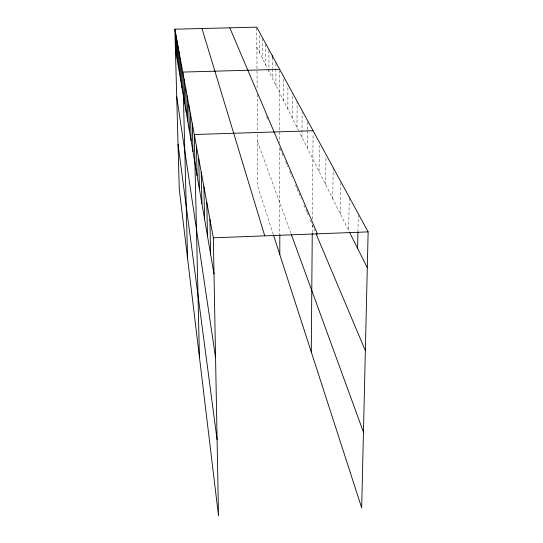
<?xml version="1.0" encoding="UTF-8"?>
<svg xmlns="http://www.w3.org/2000/svg" width="543" height="543" viewBox="0 0 543 543"><rect width="100%" height="100%" fill="white"/><g stroke="black" fill="none" stroke-linecap="round" stroke-linejoin="round"><path stroke-width="0.41" stroke-dasharray="2.71 2.04" d="M283.697 100.801L283.711 76.719M287.885 109.163L287.919 87.762M292.317 118.007L292.378 93.505M297.001 127.367L297.102 101.337M301.969 137.291L302.112 111.376M307.25 147.832L307.372 130.327M307.372 129.492L307.433 120.322M312.259 232.608L312.327 224.978M312.374 219.114L313.073 134.067M319.046 171.391L319.304 145.531M325.664 184.606L325.983 157.823M332.771 198.792L333.198 167.658M340.413 214.057L340.909 182.713M349.258 198.032L348.667 230.537L298.779 130.911M357.946 231.515L358.278 215.503M256.866 47.221L267.536 68.527M267.896 69.246L298.419 130.205M266.586 116.609L268.188 120.403M280.086 148.592L283.67 157.083M285.57 161.597L287.797 166.857M289.663 171.283L292.148 177.181M295.44 184.98L296.756 188.095M297.082 188.869L301.311 198.887M303.904 205.03L306.815 211.933M307.141 212.7L308.112 215.001M310.379 220.37L314.872 231.013M257.477 141.628L290.844 233.117M273.251 234.366L257.762 186.459L257.416 132.39M259.588 35.634L259.69 52.854M256.744 27.985L257.009 69.212M257.015 70.902L257.131 88.455M257.172 94.299L257.409 131.549M265.649 44.343L265.731 64.929M262.541 38.648L262.642 58.753M272.328 57.463L272.355 68.248M272.362 69.076L272.382 78.206M268.907 50.35L268.975 71.404M279.713 70.217L279.754 142.857M279.76 147.818L279.808 233.897M275.925 63.232L275.932 68.147M275.932 68.968L275.959 85.346"/><path stroke-width="0.81" d="M311.275 351.952L312.252 233.456M357.599 248.375L357.932 232.363M174.86 29.207L213.331 237.827L218.503 515.85L179.265 189.222L174.86 29.207L256.737 27.15L368.14 231.881L361.679 507.827L273.502 235.126M213.331 237.827L368.14 231.881M313.101 130.734L194.279 134.515L199.43 357.09M279.713 69.375L182.767 72.076L187.566 258.312M349.407 232.024L367.299 267.747M229.811 27.829L317.39 233.829M316.148 234.026L365.358 350.629M291.415 234.685L363.45 432.167M201.976 28.528L264.753 235.852M175.416 49.365L214.003 273.984M176.713 96.668L215.557 357.518M178.023 144.2L217.085 439.667M176.855 40.019L177.425 61.06M175.837 34.487L176.394 55.081M184.138 79.536L184.756 103.754M181.464 65.004L182.061 88.054M180.222 58.284L180.812 80.798M179.041 51.897L179.631 73.902M177.921 45.816L178.498 67.325M192.324 123.906L192.975 151.592M190.484 113.949L191.136 140.861M188.76 104.575L189.398 130.761M187.131 95.751L187.763 121.245M185.591 87.416L186.215 112.252M198.745 158.719L199.417 189.059M196.43 146.196L197.102 175.593M206.788 202.349L207.467 235.94M203.896 186.677L204.575 219.107M201.222 172.179L201.901 203.53M209.924 219.338L210.603 254.172M272.328 55.8L272.328 57.463M279.808 234.725L279.815 254.66"/></g></svg>
